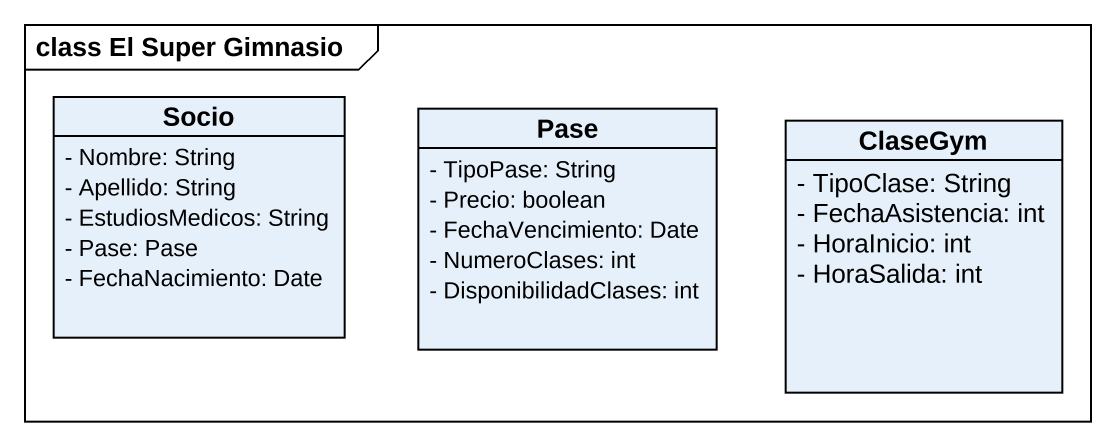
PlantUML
@startuml
mainframe class El Super Gimnasio
hide circle
hide empty members
skinparam classAttributeIconSize 0
class Socio {
  - Nombre: String
  - Apellido: String
  - EstudiosMedicos: String
  - Pase: Pase
  - FechaNacimiento: Date
}
class Pase {
  - TipoPase: String
  - Precio: boolean
  - FechaVencimiento: Date
  - NumeroClases: int
  - DisponibilidadClases: int
}
class ClaseGym {
  - TipoClase: String
  - FechaAsistencia: int
  - HoraInicio: int
  - HoraSalida: int
}
@enduml
